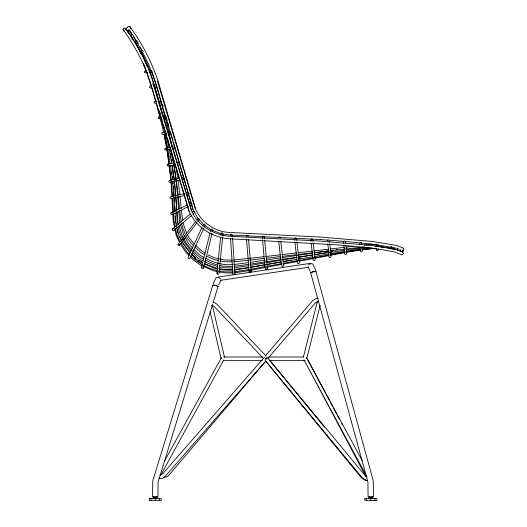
<?xml version="1.0" encoding="UTF-8"?>
<svg xmlns="http://www.w3.org/2000/svg" width="527" height="527" viewBox="0 0 527 527"><rect width="100%" height="100%" fill="white"/><g stroke="black" fill="none" stroke-linecap="round" stroke-linejoin="round"><path stroke-width="0.79" d="M222.578 237.822L219.008 273.355L218.501 274.231L217.48 274.231L216.972 273.355L217.124 270.819L220.543 237.822M220.773 235.365L221.432 232.842L222.453 232.842L222.961 233.724L222.737 236.182M153.877 497.883L154.088 496.625M369.467 497.883L369.671 496.625M212.058 233.336L203.56 267.894L202.928 268.698L201.92 268.553L201.538 267.611L202.888 261.451L210.042 233.053M213.04 302.9L218.106 286.385L213.587 285.054L212.763 285.285L152.751 480.92L152.487 497.014L157.942 497.014L158.1 482.007L212.559 304.468M153.614 496.625L153.324 497.883L157.105 497.883L156.815 496.625M369.203 496.625L368.913 497.883L372.694 497.883L372.405 496.625M210.425 231.465L211.426 229.074L212.434 229.219L212.816 230.161L212.44 231.748M303.368 357.234L317.366 301.404M306.721 358.782L320.12 305.344M150.999 498.614L150.999 500.36M366.588 498.614L366.588 500.36M397.641 247.842L397.002 249.488L390.797 247.894M401.073 249.113L400.441 250.76L396.429 249.831M402.76 249.923L402.121 251.57L399.901 250.944M402.872 252.097L403.504 250.457M213.099 284.06L216.004 277.657L216.893 277.215L218.731 277.657L220.431 278.711M179.957 244.62L180.142 244.212L179.45 245.503L178.429 245.503L178.106 244.212M218.56 285.021L221.011 279.771M159.431 500.36L159.431 498.614M375.02 500.36L375.02 498.614M201.913 227.578L189.206 254.574L188.146 257.374L188.159 258.388L189.055 258.882L189.924 258.355L203.692 228.566M202.612 226.109L203.317 224.64L204.186 224.113L205.082 224.607L204.397 227.097M164.233 461.612L221.452 357.629M160.682 475.347L223.843 359.842M152.777 82.956L191.479 210.471C197.487 225.424 213.244 234.62 228.797 236.215L319.817 241.063L371.97 245.47L396.403 249.495L401.831 251.583L403.458 253.355L402.733 254.613L401.278 254.613L395.026 252.018L381.515 249.561L370.81 247.986L338.36 244.95L228.685 238.731C211.926 237.295 196.064 226.985 189.147 211.419L150.729 84.017C144.866 64.366 134.958 46.06 123.074 29.459L123.799 28.201L125.255 28.201L126.526 30.434L125.986 29.459M127.435 27.608L128.16 26.35L129.616 26.35C142.04 42.832 151.427 61.587 158.074 81.105L195.326 208.508C200.991 222.124 214.542 231.676 229.265 232.44L320.284 237.058L372.437 241.458L396.871 245.49L403.201 248.085L403.926 249.343L403.201 250.608M170.689 147.408L165.478 148.232L164.622 149.227L165.135 150.109L170.221 149.444M173.851 163.093L167.54 164.325L167.033 165.208L167.54 166.091L168.561 166.091L174.865 164.859M187.125 205.016L171.123 212.842L170.616 213.725L171.123 214.608C177.039 213.191 182.362 209.054 188.146 206.775M190.306 213.916L172.645 228.777L172.138 229.66L172.645 230.543L173.66 230.543L174.727 229.831L191.92 215.102M177.922 244.62L195.952 221.103M230.365 235.259L230.872 234.377L231.893 234.377L232.486 236.873M216.972 273.355L217.48 272.472M246.287 236.359L246.794 235.477L247.815 235.477L248.322 236.359M248.566 239.607L251.175 271.708L250.668 272.591L249.646 272.591L249.139 271.708L249.646 270.825M278.348 237.993L278.855 237.11L279.87 237.11L280.384 237.993M264.653 240.378L267.406 268.691L266.893 269.574L265.878 269.574L264.943 266.675L262.617 240.378M327.26 240.76L327.768 239.877L328.782 239.877L329.513 242.367M179.628 245.088L196.966 222.664M197.935 221.399L199.404 219.364L198.896 218.593L197.875 218.593L196.914 219.845M201.538 267.611L202.17 266.807M265.674 361.212L168.067 476.191L161.512 478.516L158.798 478.134M265.371 355.949L312.709 300.568L316.543 298.249L318.229 298.249M267.993 358.373L315.324 302.992L316.279 302.234L318.15 301.806M263.572 358.156L162.718 473.766L160.761 474.959L159.892 474.959M265.661 361.199L165.34 476.191L163.489 477.679M265.74 358.782L266.702 357.813M265.213 359.342L267.36 357.537L365.119 475.585L367.082 476.777M193.106 214.087L194.806 212.236L194.292 211.393L193.277 211.393L192.091 212.401M310.647 272.769L313.255 271.649L315.983 271.649L373.268 480.92L373.531 497.014L368.077 497.014L367.925 482.007L310.647 272.769L313.262 271.662L315.989 271.662L315.653 270.417L312.748 264.02L311.859 263.579L310.021 264.02L308.315 265.074M127.455 27.654L125.96 28.583L128.608 33.471M361.924 247.097L362.457 250.397L361.944 251.88L360.929 251.88L360.415 250.997L360.929 250.114M189.18 203.929L191.571 203.205L192.085 204.087L191.571 204.963L190.201 205.688M212.763 285.298L215.49 285.298L218.106 286.405M163.067 116.309L165.392 115.966L165.9 116.849L165.392 117.732L164.088 118.074M165.761 132.013L162.197 132.573L161.684 133.456L162.197 134.339L165.432 134.082M179.134 178.31L169.292 180.517L168.778 181.4L169.292 182.283L170.307 182.283L180.155 180.076M181.367 177.803L183.877 177.461L184.384 178.343L183.877 179.22L182.388 179.562M176.789 162.435L179.279 162.099L179.786 162.981L179.279 163.864L177.072 164.365M184.384 193.547L170.419 196.788C169.391 197.513 170.247 199.107 171.453 198.6M185.978 193.192L188.594 192.836L189.101 193.719L188.594 194.601L186.999 194.957M184.608 195.484L171.44 198.547M172.197 147.105L174.72 146.809L175.227 147.692L174.72 148.568L172.461 149.022M248.975 270.575L234.627 272.867M250.595 270.272L265.147 267.545M266.761 267.242L281.313 264.521M282.927 264.218L297.478 261.497M299.099 261.194L313.651 258.467M315.265 258.164L329.006 255.595M330.627 255.292L345.172 252.571M346.792 252.268L360.363 250.127M248.652 267.821L234.561 270.048M250.266 267.532L280.957 261.959M283.381 261.517L288.229 260.634M289.843 260.345L291.457 260.048M298.73 258.731L300.344 258.434M248.975 269.56L234.627 271.807M250.595 269.264L265.147 266.622M266.761 266.326L281.313 263.684M282.927 263.388L329.006 255.022M330.627 254.725L345.172 252.084M346.792 251.787L360.363 249.706M149.088 70.506L151.427 70.282L151.934 71.165L151.427 72.047L149.444 72.377M248.652 265.674L234.561 267.762M250.266 265.404L264.804 262.973M266.425 262.703L280.957 260.272M282.577 260.002L297.116 257.571M298.73 257.301L312.458 255.009M314.072 254.739L326.187 252.71M327.807 252.44L329.421 252.169M331.035 251.899L332.649 251.629M248.975 267.406L234.627 269.521M250.595 267.136L265.147 264.699M266.761 264.429L281.313 261.998M282.927 261.728L296.675 259.429M298.289 259.159L312.84 256.728M314.454 256.458L329.006 254.021M330.627 253.75L345.172 251.32M346.792 251.05L360.363 249.139M218.461 277.004L310.284 263.368M220.899 280.278L308.657 267.248M248.672 262.571L233.817 264.574M250.292 262.334L264.857 260.193M266.471 259.956L281.036 257.815M282.656 257.571L312.597 253.171M314.217 252.934L328.782 250.793M331.213 250.437L333.637 250.075M336.068 249.719L337.682 249.482M248.184 264.422L234.627 266.247M249.805 264.185L281.392 259.541M283.012 259.304L296.78 257.275M298.401 257.038L312.979 254.89M314.599 254.653L329.177 252.512M330.798 252.275L344.566 250.246M346.186 250.009L359.974 248.164M361.93 249.936L371.37 248.777L376.858 248.658M361.93 249.515L374.506 248.309M248.23 260.312L233.85 261.82M249.857 260.127L264.508 258.414M266.142 258.223L280.792 256.517M282.419 256.326L296.26 254.712M297.893 254.521L312.544 252.815M314.171 252.624L328.828 250.918M330.455 250.727L360.442 247.334M264.172 256.689L233.817 260.061M265.799 256.497L280.443 254.791M282.07 254.6L296.708 252.894M298.335 252.703L312.162 251.096M313.789 250.905L328.433 249.199M330.06 249.007L344.704 247.301M346.331 247.11L353.65 246.261M361.93 248.968L371.37 247.927M364.256 245.187L371.594 244.449L377.022 244.508M362.036 247.17L364.427 246.932M167.764 131.645L170.083 131.526L170.583 132.409L170.083 133.291L168.126 133.463M361.601 248.019L368.116 247.433M145.419 70.961L146.546 70.881M147.567 72.64L144.747 72.726L144.24 71.843L144.747 70.961L146.44 70.961M155.201 101.408L156.539 101.316M381.561 247.11L390.033 247.815M151.578 86.132L149.984 86.132L149.47 87.014L149.984 87.897L151.578 87.897M155.313 87.897L156.321 87.897L156.829 87.014L156.321 86.132L154.279 86.026M156.223 101.408L154.622 101.408L154.115 102.284L154.622 103.167L156.223 103.167M159.833 103.167L160.84 103.167L161.348 102.284L160.84 101.408L158.377 101.336M161.282 116.882L158.627 116.882L158.12 117.758L158.627 118.641L161.282 118.641M165.135 148.344L166.15 148.344M167.54 164.325L168.561 164.325M171.123 212.842L172.138 212.842M172.645 228.777L173.66 228.777M360.165 242.453L361.186 242.453L361.805 244.936M211.505 305.443L213.382 305.871L214.331 306.628L263.421 358.426M223.586 357.01L262.499 357.01M269.014 357.01L303.427 357.01M223.586 360.646L262.499 360.646M269.837 360.646L305.061 360.646L303.848 360.29M367.451 480.334L365.415 480.334L361.588 478.009L265.779 361.232M374.697 246.247L376.245 246.261M377.793 246.28L391.258 248.145L391.89 246.498L390.5 246.234M232.288 260.114L224.476 259.976L214.476 257.795L207.809 254.837M232.288 264.646C222.875 265.331 213.666 262.683 205.497 258.131M232.288 267.927L224.476 267.788L219.173 266.833M232.288 270.206L224.476 270.068L219.094 269.172M232.262 261.873L224.212 261.721L220.26 260.858M233.072 266.425L224.212 266.254L219.673 265.463M233.072 269.699L224.212 269.528L218.731 268.539M233.072 271.985L224.212 271.813L218.672 270.878M233.072 273.045L224.212 272.874L218.672 271.794M320.284 239.574L229.153 234.956L223.013 233.975M320.271 239.574L327.267 240.055M329.599 240.213L343.624 241.34M345.225 241.478L371.278 243.981L389.176 246.801M390.896 248.77L392.444 248.981M221.478 233.731L212.743 230.556M217.552 268.915L214.476 268.408L204.535 263.757M217.091 270.614C207.223 268.348 198.027 262.644 190.669 255.747M217.658 266.563L209.482 263.869L204.496 261.616M217.164 268.256L208.692 265.443L204.206 263.388M391.548 247.255L395.494 248.006M217.091 271.484L213.929 270.865L203.646 266.596M218.672 260.509L213.929 259.468L207.019 256.412M393.221 249.087L394.828 249.455M396.917 248.474L399.058 249.179M217.407 265.068L210.49 262.538L205.892 260.246M213.119 301.885L216.953 304.204L266.036 356.002M366.324 480.334L362.497 478.009L265.265 360.593M204.061 257.446L201.189 256.069L193.837 249.587M203.896 259.258L199.911 257.281L192.447 250.687M203.073 260.891L198.093 258.335L192.164 252.13M202.296 265.898L199.595 264.508L192.948 259.547L190.234 256.768M202.79 262.69L196.815 259.547L191.38 253.856M205.075 253.085L201.663 250.892L195.333 245.141M204.463 254.772L200.622 252.314L194.667 246.913M204.957 225.49L211.307 229.97M195.497 257.716L191.406 254.001M199.298 260.397L202.467 262.637M194.232 258.335L195.51 259.284M198.073 261.181L200.629 263.085M264.409 357.629L266.267 359.342M306.391 357.629L362.135 460.493M190.28 252.868L183.666 244.515L182.223 241.695M189.522 254.6L187.237 252.314L181.038 243.243M189.147 255.654L185.893 252.314L180.175 243.961M191.09 251.004C185.478 243.77 179.16 236.168 178.396 226.663M190.293 252.716L182.744 242.631L178.482 235.365L175.458 221.182L175.023 213M203.685 224.594L197.473 217.638L192.994 209.456L155.379 82.166L148.97 65.065L142.6 52.193M194.265 244.021L188.883 237.453L187.302 234.291M193.475 245.826L187.533 238.593L186.163 235.912M269.449 360.079L284.027 377.846M285.067 379.117L324.639 427.351M125.9 29.209C138.041 45.322 147.376 63.708 153.416 82.956L191.479 210.471M128.7 29.808L132.06 34.255M192.724 248.421L187.724 242.15L183.62 234.634L180.326 224.094M191.874 250.18L186.196 243.026L182.013 235.365L179.009 225.661M133.305 36.067L141.862 50.823M266.893 267.808L267.406 268.691M123.074 29.459L124.339 31.66M250.668 270.825L251.175 271.708M136.44 41.376L132.356 34.229L130.861 35.164L138.976 49.354L140.775 53.813M366.377 475.723L303.987 359.842L365.863 476.441M132.033 34.683L129.405 29.776L127.903 30.704L132.758 39.769M307.537 359.104L325.218 392.417M325.982 393.867L329.447 400.382M330.212 401.831L332.517 406.179M333.288 407.628L336.746 414.143M337.517 415.592L339.441 419.215M341.746 423.556L342.51 425.006M138.324 43.497L136.822 40.625L135.327 41.561L142.764 55.816L147.105 66.428M140.195 47.087L142.066 50.671M179.694 236.755L181.499 240.286M180.306 241.814L177 235.365L175.491 228.277M143.298 51.791L142.593 50.394L141.098 51.323L148.726 67.192L154.727 86.25M130.854 32.7L131.579 34.163M308.045 266.787L310.192 271.385M179.516 242.532L176.216 235.365L173.192 221.182L172.863 214.634M143.265 63.53L146.177 71M143.337 63.392L144.879 67.192M203.178 266.952L203.56 267.894M185.135 233.902L182.447 227.012L181.519 223.125M186.663 233.02L184.055 226.287L183.106 222.322M360.415 250.397L359.882 247.097M146.697 72.528L151.368 86.25M151.881 87.778L155.827 101.83M151.822 71.158L158.08 91.026L168.811 131.309L172.171 147.481M155.208 87.778L159.134 101.83M179.852 222.592L178.745 211.261M178.548 224.166L177.619 221.182L176.98 211.36M157.428 81.105L195.326 208.508M159.299 110.756L160.465 114.688M161.394 117.837L162.099 120.196M163.495 124.912L165.129 130.419M165.597 131.994L166.763 135.926M167.691 139.069L189.147 211.419M162.454 104.306L163.139 106.678M166.124 116.954L167.276 120.907M167.731 122.488L168.884 126.44M170.722 132.771L173.014 140.676M173.475 142.257L174.621 146.21M175.313 148.581L183.58 177.046M184.035 178.627L192.994 209.456M159.556 103.404L162.909 116.012M159.78 112.857L164.707 131.77L167.803 148.528M156.229 103.404L163.554 131.77M182.731 220.734L181.393 210.22M181.15 221.564L179.635 210.319M212.289 305.041L224.489 357.24M210.036 311.325L221.123 358.782M167.151 148.528L164.068 134.161L166.69 148.528M249.139 271.708L246.524 239.607M178.06 225.069L177.217 221.083L176.743 212.078M175.906 221.88L176.249 223.474M177.599 229.851L178.442 233.836M175.155 226.696L173.982 221.182L173.587 213.817M166.025 133.364L169.009 147.731M170.748 149.325L174.602 168.39L178.172 194.858M171.315 150.676L175.88 178.119L177.546 194.97M169.305 149.332L171.71 163.778M171.98 165.379L174.121 178.218L176.874 209.72M371.937 496.625L372.141 497.883M156.348 496.625L156.552 497.883M167.922 149.332L170.135 163.778M170.386 165.379L172.5 179.826M170.28 153.093L170.531 154.707M170.774 156.321L171.025 157.942M171.268 159.556L171.519 161.17M172.257 166.012L174.259 179.727M235.009 274.389L232.565 238.494M232.967 274.389L230.53 238.494M176.361 168.291L177.83 178.693M178.054 180.293L179.938 194.759M166.802 149.332L168.831 163.778M169.055 165.379L170.86 178.218L172.573 196.676M329.737 243.975L330.864 251.267L330.864 256.689L330.35 257.571L329.335 257.571L328.828 256.689L328.828 251.267L327.702 243.975M171.914 172.467L172.112 174.088M172.415 176.505L172.619 178.119M167.257 149.332L169.055 163.778M169.253 165.379L170.998 180.629M280.766 241.168L283.605 265.601L283.091 266.484L282.077 266.484L281.122 263.362L278.73 241.168M345.659 243.329L344.987 241.043L343.966 241.043L343.459 241.926L343.624 243.329M345.91 245.437L346.654 251.405L346.654 253.77L346.147 254.653L345.126 254.653L344.618 253.77L343.874 245.437M313.051 241.392L312.373 238.922L311.358 238.922L310.844 239.805L311.016 241.392M313.222 242.987L315.133 259.692L314.619 260.569L313.605 260.569L313.097 259.692L311.18 242.987M264.495 238.784L263.829 236.313L262.808 236.313L262.301 237.19L262.459 238.784M177.704 196.571L178.633 209.621M296.787 240.45L296.121 237.96L295.107 237.96L294.593 238.843L294.751 240.45M296.945 242.051L299.316 262.67L298.809 263.553L297.788 263.553L297.281 262.67L294.909 242.051M180.089 196.387L181.242 208.593M178.33 196.485L179.483 208.692M174.411 181.328L175.755 195.774M175.899 197.375L176.657 210.444M172.915 181.328L173.139 183.739M173.363 186.143L173.66 189.351M173.884 191.762L174.18 194.97M172.652 181.426L174.938 211.36M359.658 243.336L359.77 244.936M171.091 182.23L171.94 196.676M174.556 198.982L174.687 201.439M174.951 206.347L175.214 211.261M175.478 216.175L175.741 221.083M172.79 199.081L173.495 212.177M172.079 199.081L172.777 213M378.386 246.939L377.879 244.39L376.858 244.39L376.35 246.386M378.386 249.133L377.879 250.615L376.858 250.615L376.35 248.388M370.804 496.625L370.804 497.883M370.804 498.614L370.804 500.36M155.215 496.625L155.215 497.883M155.215 498.614L155.215 500.36M149.253 498.614L149.253 500.36L161.183 500.36L161.473 499.925L161.183 498.614L149.253 498.614M364.842 498.614L364.842 500.36L376.772 500.36L377.062 499.925L376.772 498.614L364.842 498.614M130.347 27.608L129.616 26.35L130.887 28.583L130.347 27.608"/></g></svg>
